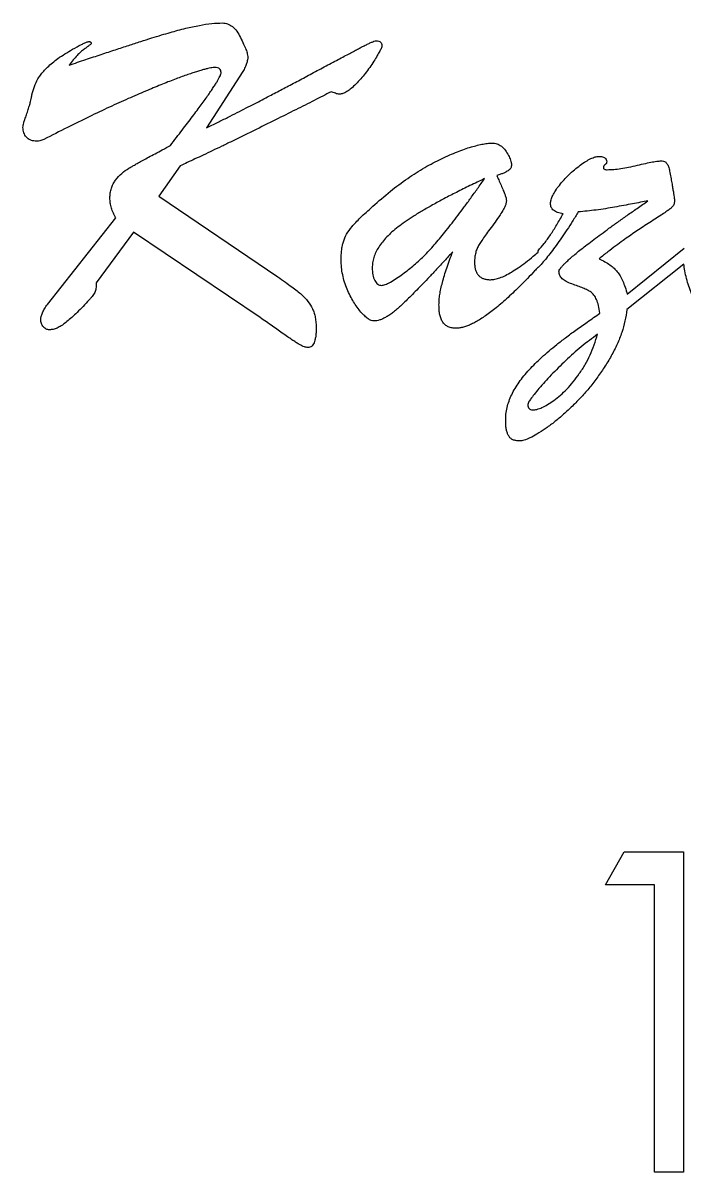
# Model space of a CAD drawing. Header units: millimetres. Extents: x 0 to 216, y -15 to 156.
# Drawn here: x 99.39 to 106.62, y 112.16 to 124.72 of the extents above; entities that cross this region are included whole.
import ezdxf

# ---------------------------------------------------------------- set-up
doc = ezdxf.new("R2010")
doc.units = ezdxf.units.MM

msp = doc.modelspace()

# ---------------------------------------------------------------- linework, layer by layer
at = {"color": 7, "linetype": 'Continuous', "lineweight": 25}
for p, q in [((101.797, 124.19), (101.399, 123.572)), ((101.109, 123.157), (100.877, 122.826)), ((100.877, 122.826), (102.177, 121.943)), ((99.658, 121.643), (100.408, 122.589)), ((100.601, 122.434), (100.193, 121.878)), ((101.984, 121.498), (100.601, 122.434)), ((105.023, 122.213), (105.023, 122.23)), ((105.999, 121.754), (106.619, 122.258)), ((105.023, 122.045), (105.023, 122.05)), ((106.618, 122.083), (105.994, 121.587)), ((105.759, 115.3), (105.964, 115.659)), ((105.964, 115.659), (106.612, 115.659)), ((106.612, 115.659), (106.612, 112.159)), ((106.297, 115.3), (105.759, 115.3)), ((106.297, 112.159), (106.297, 115.3)), ((106.612, 112.159), (106.297, 112.159))]:
    msp.add_line(p, q, dxfattribs=at)
for points, knots in [([(99.896, 124.258), (99.957, 124.279), (100.073, 124.318), (100.242, 124.374), (100.399, 124.426), (100.543, 124.473), (100.675, 124.516), (100.794, 124.554), (100.902, 124.587), (101.025, 124.623), (101.163, 124.661), (101.315, 124.693), (101.449, 124.715), (101.533, 124.718), (101.572, 124.719)], [0, 0, 0, 0, 0.1099621, 0.2119306, 0.3064587, 0.3935471, 0.4731971, 0.5449949, 0.6092289, 0.6660333, 0.7666607, 0.8552847, 0.9332396, 1, 1, 1, 1]), ([(101.572, 124.719), (101.591, 124.717), (101.631, 124.713), (101.685, 124.68), (101.733, 124.628), (101.77, 124.56), (101.802, 124.492), (101.828, 124.433), (101.844, 124.388), (101.848, 124.362), (101.849, 124.351)], [0, 0, 0, 0, 0.117647, 0.238806, 0.378765, 0.544431, 0.708961, 0.83844, 0.935714, 1, 1, 1, 1]), ([(99.465, 123.824), (99.466, 123.828), (99.47, 123.84), (99.475, 123.863), (99.482, 123.895), (99.492, 123.952), (99.514, 124.025), (99.546, 124.097), (99.583, 124.151), (99.618, 124.194), (99.663, 124.238), (99.714, 124.286), (99.776, 124.335), (99.851, 124.383), (99.937, 124.435), (99.999, 124.467), (100.032, 124.484)], [0, 0, 0, 0, 0.01472, 0.040311, 0.076805, 0.124214, 0.228052, 0.32802, 0.381244, 0.442615, 0.510169, 0.586612, 0.672368, 0.770056, 0.878472, 1, 1, 1, 1]), ([(100.137, 124.495), (100.136, 124.493), (100.131, 124.485), (100.115, 124.474), (100.092, 124.455), (100.059, 124.432), (100.02, 124.402), (99.98, 124.362), (99.938, 124.313), (99.911, 124.277), (99.896, 124.258)], [0, 0, 0, 0, 0.024177, 0.079697, 0.167326, 0.288933, 0.435195, 0.601156, 0.788083, 1, 1, 1, 1]), ([(100.032, 124.484), (100.044, 124.491), (100.067, 124.504), (100.096, 124.513), (100.117, 124.516), (100.129, 124.514), (100.136, 124.505), (100.137, 124.499), (100.137, 124.495)], [0, 0, 0, 0, 0.337237, 0.632015, 0.749139, 0.838402, 0.912224, 1, 1, 1, 1]), ([(101.399, 123.572), (101.438, 123.592), (101.515, 123.63), (101.627, 123.686), (101.732, 123.739), (101.829, 123.789), (101.921, 123.835), (102.005, 123.879), (102.083, 123.92), (102.179, 123.97), (102.296, 124.033), (102.441, 124.108), (102.59, 124.189), (102.717, 124.256), (102.817, 124.309), (102.886, 124.346), (102.947, 124.378), (103.002, 124.406), (103.048, 124.432), (103.087, 124.452), (103.119, 124.468), (103.151, 124.484), (103.182, 124.5), (103.214, 124.513), (103.237, 124.523), (103.251, 124.524), (103.257, 124.525)], [0, 0, 0, 0, 0.06341, 0.123081, 0.179338, 0.23202, 0.280961, 0.326326, 0.368607, 0.406825, 0.481804, 0.559865, 0.641025, 0.725436, 0.766583, 0.803666, 0.837007, 0.866115, 0.891329, 0.912631, 0.929703, 0.943199, 0.963849, 0.979985, 0.992288, 1, 1, 1, 1]), ([(103.257, 124.525), (103.265, 124.524), (103.281, 124.524), (103.302, 124.513), (103.314, 124.493), (103.315, 124.478), (103.316, 124.47)], [0, 0, 0, 0, 0.2821074, 0.5182217, 0.7331062, 1, 1, 1, 1]), ([(101.849, 124.351), (101.849, 124.339), (101.847, 124.313), (101.837, 124.274), (101.82, 124.233), (101.805, 124.205), (101.797, 124.19)], [0, 0, 0, 0, 0.213716, 0.451543, 0.710264, 1, 1, 1, 1]), ([(103.316, 124.47), (103.314, 124.463), (103.31, 124.442), (103.291, 124.407), (103.263, 124.358), (103.212, 124.275), (103.138, 124.168), (103.052, 124.07), (102.983, 124.006), (102.937, 123.969), (102.893, 123.947), (102.865, 123.943), (102.852, 123.941)], [0, 0, 0, 0, 0.031269, 0.085663, 0.164057, 0.266165, 0.48805, 0.7034, 0.800562, 0.880641, 0.94675, 1, 1, 1, 1]), ([(101.49, 124.233), (101.483, 124.233), (101.468, 124.232), (101.442, 124.228), (101.411, 124.221), (101.375, 124.212), (101.333, 124.2), (101.286, 124.185), (101.234, 124.169), (101.176, 124.149), (101.113, 124.127), (101.046, 124.101), (100.973, 124.074), (100.897, 124.042), (100.815, 124.009), (100.728, 123.972), (100.637, 123.933), (100.506, 123.876), (100.331, 123.797), (100.109, 123.692), (99.871, 123.574), (99.707, 123.49), (99.621, 123.447)], [0, 0, 0, 0, 0.010116, 0.022957, 0.038199, 0.056687, 0.07809, 0.10232, 0.12938, 0.159394, 0.192246, 0.227363, 0.265806, 0.306536, 0.350111, 0.395986, 0.445196, 0.496566, 0.607274, 0.727952, 0.858795, 1, 1, 1, 1]), ([(101.558, 124.176), (101.557, 124.185), (101.555, 124.2), (101.542, 124.221), (101.518, 124.231), (101.5, 124.232), (101.49, 124.233)], [0, 0, 0, 0, 0.2537468, 0.4657093, 0.7025397, 1, 1, 1, 1]), ([(101.003, 123.381), (101.025, 123.41), (101.069, 123.466), (101.132, 123.547), (101.191, 123.623), (101.244, 123.695), (101.294, 123.762), (101.34, 123.823), (101.381, 123.88), (101.418, 123.932), (101.45, 123.98), (101.478, 124.022), (101.503, 124.059), (101.522, 124.092), (101.537, 124.12), (101.549, 124.143), (101.555, 124.161), (101.557, 124.172), (101.558, 124.176)], [0, 0, 0, 0, 0.112465, 0.218217, 0.316779, 0.409398, 0.4953, 0.57402, 0.646192, 0.712281, 0.770762, 0.823178, 0.868881, 0.907724, 0.94057, 0.966763, 0.986519, 1, 1, 1, 1]), ([(102.76, 123.967), (102.699, 123.936), (102.571, 123.869), (102.368, 123.768), (102.147, 123.657), (101.952, 123.561), (101.792, 123.482), (101.676, 123.426), (101.567, 123.372), (101.463, 123.323), (101.366, 123.276), (101.274, 123.234), (101.19, 123.194), (101.135, 123.169), (101.109, 123.157)], [0, 0, 0, 0, 0.111908, 0.234888, 0.369686, 0.515748, 0.589796, 0.659971, 0.726081, 0.78832, 0.847416, 0.902094, 0.952705, 1, 1, 1, 1]), ([(102.852, 123.941), (102.845, 123.942), (102.83, 123.943), (102.808, 123.95), (102.784, 123.96), (102.768, 123.965), (102.76, 123.967)], [0, 0, 0, 0, 0.207488, 0.463395, 0.74177, 1, 1, 1, 1]), ([(99.391, 123.578), (99.392, 123.586), (99.393, 123.602), (99.4, 123.631), (99.414, 123.669), (99.43, 123.718), (99.448, 123.771), (99.459, 123.807), (99.465, 123.824)], [0, 0, 0, 0, 0.089204, 0.192548, 0.345059, 0.560254, 0.794161, 1, 1, 1, 1]), ([(99.621, 123.447), (99.606, 123.44), (99.575, 123.427), (99.523, 123.425), (99.47, 123.437), (99.434, 123.464), (99.412, 123.493), (99.4, 123.519), (99.392, 123.547), (99.392, 123.568), (99.391, 123.578)], [0, 0, 0, 0, 0.152373, 0.314779, 0.477203, 0.640287, 0.72582, 0.810997, 0.901058, 1, 1, 1, 1]), ([(100.342, 122.807), (100.343, 122.825), (100.344, 122.861), (100.357, 122.913), (100.376, 122.96), (100.413, 123.016), (100.469, 123.076), (100.53, 123.121), (100.578, 123.148), (100.612, 123.168), (100.655, 123.192), (100.707, 123.221), (100.768, 123.254), (100.838, 123.292), (100.918, 123.334), (100.974, 123.365), (101.003, 123.381)], [0, 0, 0, 0, 0.060309, 0.117084, 0.17142, 0.226291, 0.334187, 0.438538, 0.469923, 0.512758, 0.566636, 0.63084, 0.706816, 0.793119, 0.8912, 1, 1, 1, 1]), ([(103.216, 122.715), (103.279, 122.77), (103.402, 122.878), (103.592, 123.02), (103.78, 123.14), (103.935, 123.221), (104.055, 123.276), (104.139, 123.31), (104.218, 123.34), (104.291, 123.364), (104.359, 123.382), (104.422, 123.397), (104.48, 123.404), (104.517, 123.406), (104.534, 123.407)], [0, 0, 0, 0, 0.167326, 0.324, 0.470183, 0.607335, 0.671794, 0.731437, 0.786707, 0.837966, 0.884226, 0.926846, 0.965315, 1, 1, 1, 1]), ([(104.534, 123.407), (104.552, 123.404), (104.589, 123.399), (104.636, 123.361), (104.677, 123.315), (104.705, 123.261), (104.727, 123.213), (104.731, 123.183), (104.733, 123.171)], [0, 0, 0, 0, 0.1605, 0.335731, 0.53023, 0.723208, 0.889703, 1, 1, 1, 1]), ([(105.159, 122.745), (105.161, 122.759), (105.164, 122.79), (105.184, 122.837), (105.214, 122.89), (105.273, 122.967), (105.359, 123.064), (105.46, 123.148), (105.541, 123.205), (105.597, 123.235), (105.645, 123.256), (105.676, 123.259), (105.69, 123.261)], [0, 0, 0, 0, 0.054655, 0.120032, 0.197973, 0.290807, 0.494082, 0.701331, 0.798166, 0.880023, 0.946318, 1, 1, 1, 1]), ([(105.69, 123.261), (105.702, 123.26), (105.724, 123.259), (105.753, 123.249), (105.771, 123.229), (105.773, 123.212), (105.774, 123.203)], [0, 0, 0, 0, 0.3247931, 0.5672584, 0.77755, 1, 1, 1, 1]), ([(104.733, 123.171), (104.732, 123.157), (104.729, 123.13), (104.702, 123.105), (104.674, 123.091), (104.646, 123.078), (104.612, 123.064), (104.586, 123.056), (104.572, 123.051)], [0, 0, 0, 0, 0.188284, 0.367976, 0.480046, 0.623705, 0.794701, 1, 1, 1, 1]), ([(105.759, 123.173), (105.753, 123.168), (105.74, 123.159), (105.739, 123.144), (105.738, 123.136)], [0, 0, 0, 0, 0.480436, 1, 1, 1, 1]), ([(105.738, 123.136), (105.738, 123.133), (105.739, 123.126), (105.749, 123.119), (105.763, 123.116), (105.774, 123.115), (105.78, 123.115)], [0, 0, 0, 0, 0.180877, 0.38871, 0.647831, 1, 1, 1, 1]), ([(105.774, 123.203), (105.773, 123.196), (105.773, 123.184), (105.763, 123.176), (105.759, 123.173)], [0, 0, 0, 0, 0.545837, 1, 1, 1, 1]), ([(105.78, 123.115), (105.803, 123.116), (105.853, 123.117), (105.931, 123.127), (106.017, 123.142), (106.108, 123.163), (106.194, 123.184), (106.27, 123.199), (106.33, 123.21), (106.365, 123.211), (106.38, 123.212)], [0, 0, 0, 0, 0.114836, 0.244149, 0.387254, 0.546996, 0.70066, 0.82661, 0.926256, 1, 1, 1, 1]), ([(106.38, 123.212), (106.389, 123.211), (106.409, 123.208), (106.434, 123.183), (106.451, 123.147), (106.458, 123.118), (106.461, 123.101)], [0, 0, 0, 0, 0.18974, 0.396113, 0.661408, 1, 1, 1, 1]), ([(106.461, 123.101), (106.465, 123.078), (106.474, 123.035), (106.485, 122.973), (106.494, 122.92), (106.502, 122.875), (106.508, 122.837), (106.513, 122.808), (106.515, 122.786), (106.516, 122.775), (106.516, 122.77)], [0, 0, 0, 0, 0.209399, 0.395732, 0.556378, 0.693968, 0.806271, 0.895525, 0.959222, 1, 1, 1, 1]), ([(104.439, 123.018), (104.385, 122.992), (104.282, 122.943), (104.133, 122.87), (103.998, 122.8), (103.873, 122.732), (103.761, 122.668), (103.66, 122.607), (103.572, 122.547), (103.494, 122.492), (103.427, 122.437), (103.37, 122.382), (103.321, 122.326), (103.281, 122.271), (103.249, 122.214), (103.227, 122.157), (103.213, 122.099), (103.211, 122.061), (103.21, 122.042)], [0, 0, 0, 0, 0.1087898, 0.2098702, 0.3036806, 0.3900488, 0.4694213, 0.5418421, 0.6068505, 0.6648058, 0.7173244, 0.7656748, 0.8108238, 0.8525056, 0.8918491, 0.929245, 0.9650092, 1, 1, 1, 1]), ([(103.411, 121.887), (103.455, 121.916), (103.545, 121.973), (103.671, 122.074), (103.791, 122.185), (103.886, 122.289), (103.961, 122.38), (104.021, 122.453), (104.084, 122.533), (104.15, 122.619), (104.218, 122.71), (104.289, 122.808), (104.363, 122.91), (104.413, 122.981), (104.439, 123.018)], [0, 0, 0, 0, 0.102527, 0.206894, 0.313406, 0.422734, 0.480555, 0.542297, 0.608355, 0.678741, 0.752773, 0.830861, 0.913594, 1, 1, 1, 1]), ([(104.572, 123.051), (104.579, 123.036), (104.595, 123.001), (104.618, 122.947), (104.642, 122.893), (104.661, 122.846), (104.674, 122.807), (104.676, 122.783), (104.677, 122.772)], [0, 0, 0, 0, 0.169387, 0.383119, 0.593507, 0.759957, 0.890078, 1, 1, 1, 1]), ([(100.408, 122.589), (100.398, 122.606), (100.378, 122.64), (100.358, 122.695), (100.344, 122.751), (100.343, 122.788), (100.342, 122.807)], [0, 0, 0, 0, 0.262266, 0.515467, 0.759065, 1, 1, 1, 1]), ([(102.87, 122.129), (102.87, 122.148), (102.871, 122.185), (102.875, 122.237), (102.883, 122.284), (102.897, 122.343), (102.929, 122.415), (102.979, 122.483), (103.033, 122.542), (103.084, 122.594), (103.146, 122.652), (103.191, 122.693), (103.216, 122.715)], [0, 0, 0, 0, 0.080326, 0.154478, 0.221715, 0.283516, 0.408638, 0.55301, 0.639434, 0.743152, 0.862805, 1, 1, 1, 1]), ([(104.677, 122.772), (104.675, 122.76), (104.67, 122.729), (104.643, 122.678), (104.605, 122.614), (104.552, 122.542), (104.498, 122.468), (104.449, 122.402), (104.411, 122.346), (104.379, 122.299), (104.355, 122.255), (104.34, 122.207), (104.33, 122.156), (104.329, 122.12), (104.328, 122.102)], [0, 0, 0, 0, 0.0494002, 0.122324, 0.2193957, 0.3427251, 0.4685841, 0.5760689, 0.6648451, 0.7355336, 0.7969526, 0.8603648, 0.927782, 1, 1, 1, 1]), ([(105.297, 122.633), (105.276, 122.637), (105.24, 122.644), (105.194, 122.667), (105.163, 122.702), (105.161, 122.731), (105.159, 122.745)], [0, 0, 0, 0, 0.317067, 0.570262, 0.781127, 1, 1, 1, 1]), ([(105.252, 122.002), (105.253, 122.007), (105.255, 122.02), (105.269, 122.039), (105.288, 122.062), (105.315, 122.09), (105.349, 122.123), (105.391, 122.16), (105.44, 122.202), (105.497, 122.248), (105.562, 122.298), (105.634, 122.354), (105.714, 122.413), (105.801, 122.476), (105.896, 122.545), (105.998, 122.618), (106.109, 122.694), (106.185, 122.747), (106.224, 122.775)], [0, 0, 0, 0, 0.012538, 0.03027, 0.054492, 0.085468, 0.123324, 0.168124, 0.219911, 0.278709, 0.34416, 0.417028, 0.496581, 0.583196, 0.676877, 0.777627, 0.885102, 1, 1, 1, 1]), ([(106.224, 122.775), (106.197, 122.769), (106.141, 122.758), (106.054, 122.742), (105.959, 122.724), (105.827, 122.7), (105.661, 122.673), (105.528, 122.66), (105.463, 122.654)], [0, 0, 0, 0, 0.106454, 0.222767, 0.347007, 0.480147, 0.747386, 1, 1, 1, 1]), ([(106.516, 122.77), (106.514, 122.758), (106.51, 122.732), (106.487, 122.703), (106.455, 122.678), (106.417, 122.651), (106.363, 122.615), (106.275, 122.557), (106.158, 122.483), (106.042, 122.405), (105.949, 122.339), (105.871, 122.281), (105.783, 122.215), (105.722, 122.167), (105.69, 122.142)], [0, 0, 0, 0, 0.034243, 0.073633, 0.102926, 0.148544, 0.209589, 0.2865, 0.450978, 0.604796, 0.684752, 0.777427, 0.882843, 1, 1, 1, 1]), ([(105.463, 122.654), (105.442, 122.62), (105.402, 122.554), (105.34, 122.46), (105.281, 122.371), (105.223, 122.29), (105.168, 122.216), (105.117, 122.151), (105.069, 122.095), (105.038, 122.061), (105.023, 122.045)], [0, 0, 0, 0, 0.15836, 0.308816, 0.450016, 0.583996, 0.707433, 0.816759, 0.914928, 1, 1, 1, 1]), ([(105.023, 122.23), (105.046, 122.256), (105.094, 122.311), (105.162, 122.406), (105.23, 122.514), (105.274, 122.592), (105.297, 122.633)], [0, 0, 0, 0, 0.211873, 0.450158, 0.711617, 1, 1, 1, 1]), ([(104.091, 122.218), (104.06, 122.185), (104.002, 122.121), (103.916, 122.03), (103.838, 121.946), (103.765, 121.87), (103.698, 121.801), (103.637, 121.739), (103.582, 121.685), (103.533, 121.637), (103.487, 121.596), (103.445, 121.56), (103.404, 121.53), (103.365, 121.506), (103.329, 121.486), (103.294, 121.472), (103.261, 121.464), (103.239, 121.463), (103.229, 121.462)], [0, 0, 0, 0, 0.115484, 0.222632, 0.321921, 0.412407, 0.49504, 0.570277, 0.636283, 0.694447, 0.746217, 0.79394, 0.83742, 0.876721, 0.912049, 0.944292, 0.97311, 1, 1, 1, 1]), ([(103.94, 121.638), (103.94, 121.656), (103.941, 121.693), (103.948, 121.752), (103.961, 121.816), (103.978, 121.885), (103.999, 121.961), (104.025, 122.042), (104.055, 122.128), (104.079, 122.187), (104.091, 122.218)], [0, 0, 0, 0, 0.0871506, 0.1849753, 0.2941172, 0.4122545, 0.5420791, 0.6837507, 0.836201, 1, 1, 1, 1]), ([(104.503, 121.913), (104.519, 121.914), (104.554, 121.916), (104.609, 121.934), (104.67, 121.96), (104.737, 121.998), (104.81, 122.045), (104.889, 122.103), (104.961, 122.16), (105.006, 122.198), (105.023, 122.213)], [0, 0, 0, 0, 0.0725188, 0.1583226, 0.2577696, 0.3730011, 0.5037437, 0.6520341, 0.8165946, 0.9183454, 0.9183454, 0.9183454, 0.9183454]), ([(103.229, 121.462), (103.219, 121.464), (103.196, 121.467), (103.162, 121.487), (103.124, 121.518), (103.084, 121.56), (103.044, 121.612), (103.004, 121.671), (102.968, 121.738), (102.934, 121.809), (102.905, 121.886), (102.886, 121.966), (102.872, 122.047), (102.871, 122.102), (102.87, 122.129)], [0, 0, 0, 0, 0.037899, 0.086449, 0.146066, 0.220123, 0.303531, 0.392771, 0.48736, 0.58829, 0.691909, 0.794882, 0.897079, 1, 1, 1, 1]), ([(104.328, 122.102), (104.329, 122.087), (104.33, 122.059), (104.337, 122.02), (104.351, 121.986), (104.371, 121.959), (104.396, 121.938), (104.427, 121.923), (104.463, 121.914), (104.489, 121.913), (104.503, 121.913)], [0, 0, 0, 0, 0.14975, 0.283617, 0.403688, 0.515993, 0.623838, 0.735581, 0.860527, 1, 1, 1, 1]), ([(105.69, 122.142), (105.711, 122.132), (105.753, 122.112), (105.808, 122.076), (105.854, 122.04), (105.891, 121.999), (105.923, 121.952), (105.951, 121.895), (105.977, 121.828), (105.992, 121.78), (105.999, 121.754)], [0, 0, 0, 0, 0.1396134, 0.2648379, 0.3783754, 0.4800238, 0.5844964, 0.706418, 0.8433202, 1, 1, 1, 1]), ([(103.21, 122.042), (103.211, 122.016), (103.213, 121.969), (103.231, 121.915), (103.251, 121.881), (103.27, 121.864), (103.29, 121.852), (103.305, 121.852), (103.313, 121.851)], [0, 0, 0, 0, 0.320258, 0.592598, 0.710271, 0.809613, 0.906623, 1, 1, 1, 1]), ([(105.023, 122.05), (105.01, 122.036), (104.972, 121.995), (104.91, 121.928), (104.835, 121.854), (104.765, 121.784), (104.696, 121.72), (104.631, 121.661), (104.568, 121.608), (104.508, 121.561), (104.451, 121.519), (104.397, 121.483), (104.346, 121.452), (104.297, 121.428), (104.252, 121.407), (104.209, 121.394), (104.169, 121.384), (104.143, 121.383), (104.13, 121.382)], [0.0504223, 0.0504223, 0.0504223, 0.0504223, 0.0979976, 0.1914759, 0.2790765, 0.3626378, 0.4408499, 0.5141856, 0.5831652, 0.6464665, 0.7060667, 0.7601609, 0.809735, 0.8554813, 0.8970246, 0.9349996, 0.9687665, 1, 1, 1, 1]), ([(105.7, 121.547), (105.695, 121.575), (105.687, 121.626), (105.665, 121.693), (105.639, 121.743), (105.603, 121.778), (105.561, 121.8), (105.513, 121.823), (105.456, 121.845), (105.393, 121.865), (105.334, 121.888), (105.287, 121.919), (105.258, 121.958), (105.254, 121.988), (105.252, 122.002)], [0, 0, 0, 0, 0.123082, 0.222661, 0.303228, 0.367627, 0.432547, 0.509108, 0.597335, 0.698307, 0.794691, 0.872623, 0.937162, 1, 1, 1, 1]), ([(106.96, 121.462), (106.949, 121.464), (106.924, 121.467), (106.887, 121.489), (106.849, 121.524), (106.81, 121.571), (106.771, 121.627), (106.735, 121.692), (106.7, 121.764), (106.671, 121.843), (106.645, 121.925), (106.627, 122.006), (106.62, 122.059), (106.618, 122.083)], [0, 0, 0, 0, 0.0406146, 0.0899816, 0.1502132, 0.223976, 0.3065086, 0.3947866, 0.4898492, 0.5906165, 0.6947368, 0.7974374, 0.8856953, 0.8856953, 0.8856953, 0.8856953]), ([(100.193, 121.878), (100.193, 121.858), (100.192, 121.822), (100.18, 121.779), (100.163, 121.75), (100.146, 121.728), (100.125, 121.701), (100.108, 121.683), (100.098, 121.673)], [0, 0, 0, 0, 0.263688, 0.463948, 0.561398, 0.682175, 0.82769, 1, 1, 1, 1]), ([(102.177, 121.943), (102.205, 121.924), (102.257, 121.889), (102.328, 121.837), (102.387, 121.793), (102.447, 121.742), (102.509, 121.68), (102.552, 121.609), (102.576, 121.548), (102.588, 121.497), (102.596, 121.441), (102.596, 121.401), (102.597, 121.381)], [0, 0, 0, 0, 0.136556, 0.255554, 0.355051, 0.437266, 0.575841, 0.705663, 0.770614, 0.840271, 0.916862, 1, 1, 1, 1]), ([(103.313, 121.851), (103.318, 121.852), (103.332, 121.853), (103.354, 121.861), (103.381, 121.872), (103.4, 121.882), (103.411, 121.887)], [0, 0, 0, 0, 0.1603138, 0.3795504, 0.6544863, 1, 1, 1, 1]), ([(99.586, 121.477), (99.587, 121.488), (99.589, 121.513), (99.604, 121.552), (99.627, 121.597), (99.647, 121.627), (99.658, 121.643)], [0, 0, 0, 0, 0.183752, 0.411449, 0.679774, 1, 1, 1, 1]), ([(100.098, 121.673), (100.076, 121.65), (100.034, 121.604), (99.97, 121.543), (99.914, 121.49), (99.861, 121.445), (99.813, 121.41), (99.768, 121.384), (99.723, 121.369), (99.694, 121.366), (99.681, 121.365)], [0, 0, 0, 0, 0.184456, 0.350641, 0.497649, 0.626814, 0.737754, 0.835877, 0.921973, 1, 1, 1, 1]), ([(104.13, 121.382), (104.114, 121.383), (104.084, 121.384), (104.042, 121.396), (104.008, 121.417), (103.981, 121.447), (103.962, 121.485), (103.948, 121.529), (103.941, 121.581), (103.94, 121.619), (103.94, 121.638)], [0, 0, 0, 0, 0.131085, 0.245917, 0.352994, 0.45722, 0.569476, 0.695439, 0.838001, 1, 1, 1, 1]), ([(105.994, 121.587), (105.988, 121.545), (105.976, 121.46), (105.94, 121.333), (105.889, 121.205), (105.824, 121.078), (105.748, 120.955), (105.666, 120.835), (105.579, 120.722), (105.485, 120.618), (105.389, 120.521), (105.293, 120.431), (105.197, 120.352), (105.103, 120.283), (105.017, 120.226), (104.941, 120.184), (104.877, 120.157), (104.837, 120.152), (104.821, 120.15)], [0, 0, 0, 0, 0.065589, 0.133163, 0.203752, 0.27814, 0.353827, 0.428582, 0.502109, 0.575181, 0.646196, 0.713648, 0.77774, 0.839174, 0.893906, 0.938489, 0.973752, 1, 1, 1, 1]), ([(99.681, 121.365), (99.668, 121.367), (99.643, 121.37), (99.612, 121.397), (99.589, 121.433), (99.587, 121.462), (99.586, 121.477)], [0, 0, 0, 0, 0.227081, 0.471753, 0.733174, 1, 1, 1, 1]), ([(102.507, 121.17), (102.494, 121.173), (102.462, 121.178), (102.421, 121.2), (102.38, 121.225), (102.34, 121.251), (102.293, 121.282), (102.219, 121.335), (102.116, 121.408), (102.03, 121.467), (101.984, 121.498)], [0, 0, 0, 0, 0.062735, 0.157566, 0.220194, 0.297354, 0.387419, 0.493831, 0.733861, 1, 1, 1, 1]), ([(104.669, 120.367), (104.669, 120.392), (104.67, 120.442), (104.684, 120.515), (104.704, 120.587), (104.734, 120.657), (104.771, 120.726), (104.816, 120.793), (104.867, 120.863), (104.927, 120.93), (104.993, 120.998), (105.065, 121.067), (105.144, 121.136), (105.231, 121.207), (105.328, 121.283), (105.439, 121.365), (105.565, 121.453), (105.654, 121.515), (105.7, 121.547)], [0, 0, 0, 0, 0.046306, 0.091848, 0.137535, 0.183602, 0.23125, 0.281521, 0.333934, 0.389216, 0.44769, 0.509143, 0.573698, 0.641405, 0.715972, 0.800806, 0.895295, 1, 1, 1, 1]), ([(102.597, 121.381), (102.596, 121.364), (102.596, 121.334), (102.593, 121.291), (102.584, 121.255), (102.576, 121.224), (102.563, 121.201), (102.548, 121.183), (102.528, 121.172), (102.514, 121.171), (102.507, 121.17)], [0, 0, 0, 0, 0.196538, 0.366456, 0.514638, 0.637958, 0.74217, 0.832028, 0.914518, 1, 1, 1, 1]), ([(105.674, 121.316), (105.614, 121.272), (105.492, 121.182), (105.352, 121.055), (105.244, 120.95), (105.168, 120.873), (105.098, 120.798), (105.036, 120.727), (104.984, 120.664), (104.946, 120.613), (104.92, 120.578), (104.914, 120.557), (104.912, 120.549)], [0, 0, 0, 0, 0.205617, 0.416705, 0.520845, 0.620538, 0.71486, 0.803889, 0.880739, 0.939086, 0.978591, 1, 1, 1, 1]), ([(104.962, 120.49), (104.978, 120.491), (105.014, 120.494), (105.07, 120.516), (105.132, 120.549), (105.199, 120.593), (105.27, 120.65), (105.34, 120.718), (105.409, 120.797), (105.476, 120.887), (105.54, 120.984), (105.594, 121.09), (105.64, 121.2), (105.662, 121.277), (105.674, 121.316)], [0, 0, 0, 0, 0.0429, 0.094443, 0.155131, 0.22671, 0.306695, 0.391836, 0.483752, 0.582992, 0.68594, 0.789165, 0.893541, 1, 1, 1, 1]), ([(104.912, 120.549), (104.912, 120.54), (104.913, 120.525), (104.923, 120.505), (104.94, 120.491), (104.954, 120.49), (104.962, 120.49)], [0, 0, 0, 0, 0.295234, 0.53062, 0.746217, 1, 1, 1, 1]), ([(104.821, 120.15), (104.807, 120.15), (104.783, 120.152), (104.748, 120.161), (104.721, 120.179), (104.7, 120.205), (104.686, 120.237), (104.676, 120.275), (104.67, 120.319), (104.669, 120.35), (104.669, 120.367)], [0, 0, 0, 0, 0.130583, 0.242875, 0.347564, 0.450628, 0.563585, 0.690972, 0.83485, 1, 1, 1, 1])]:
    msp.add_open_spline(points, degree=3, knots=knots, dxfattribs=at)

doc.saveas('drawing.dxf')
